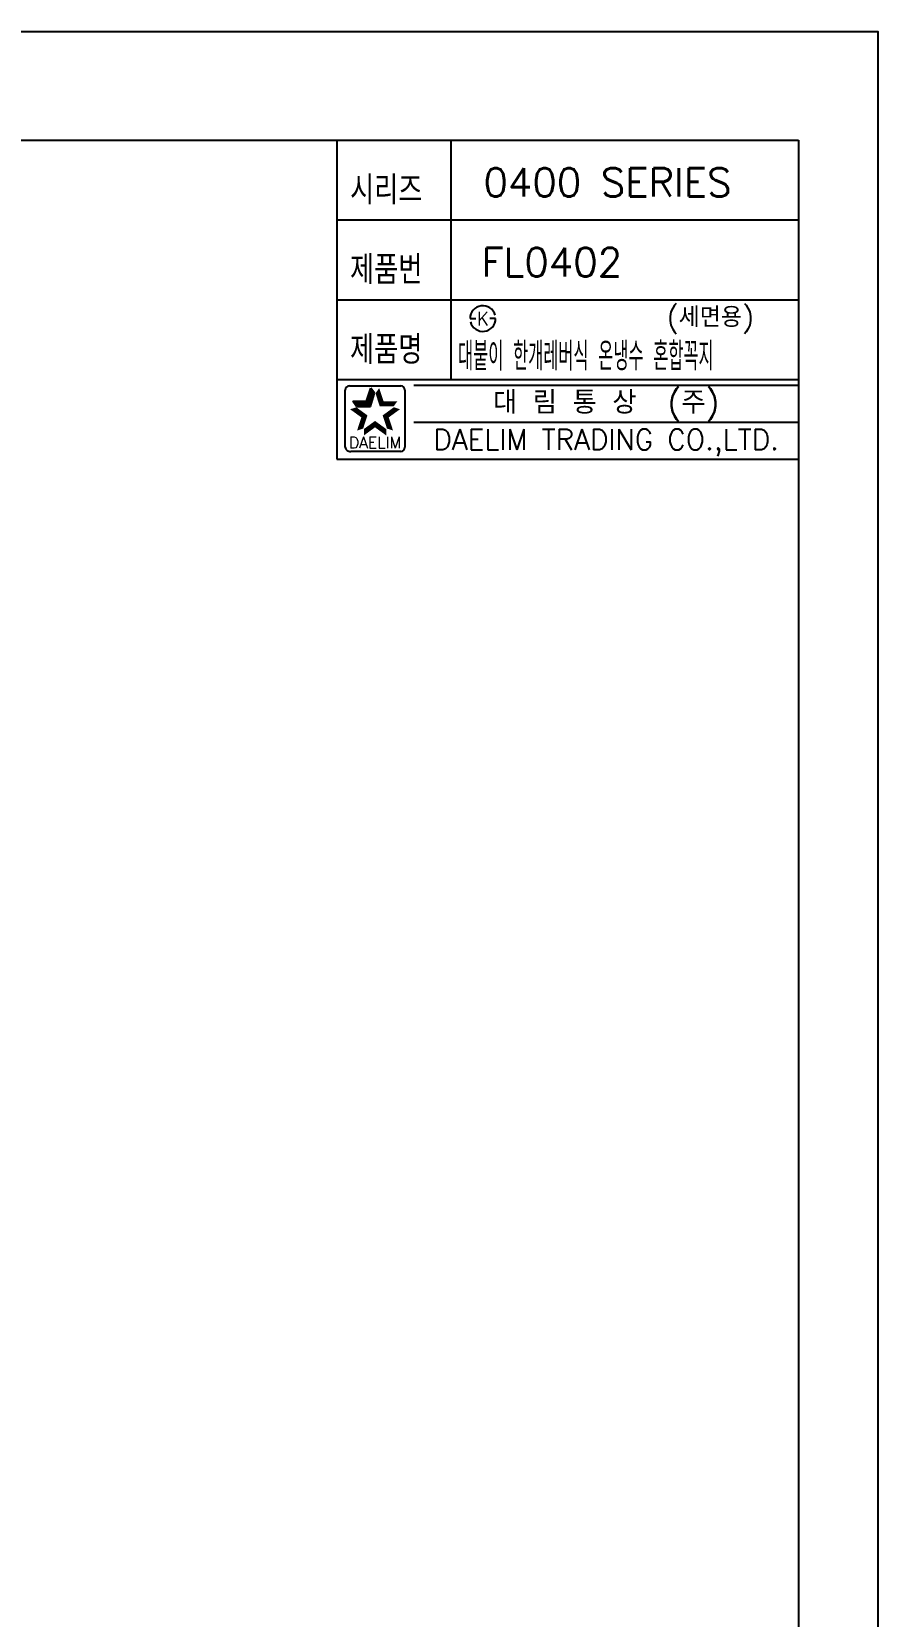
# Model space of a CAD drawing. Extents: x 8180 to 8774, y -5808 to -5388.
# Drawn here: x 8626 to 8774.5, y -5666 to -5388.1 of the extents above; entities that cross this region are included whole.
import ezdxf
from ezdxf.enums import TextEntityAlignment as Align

# ---------------------------------------------------------------- set-up
doc = ezdxf.new("R2010")
doc.units = 0
doc.header["$LTSCALE"] = 7
doc.header["$MEASUREMENT"] = 0
doc.layers.get('0').update_dxf_attribs({"color": 2, "linetype": 'CONTINUOUS'})
doc.layers.add('D', color=2, linetype='CONTINUOUS')
doc.layers.add('TXT', color=4, linetype='CONTINUOUS')
doc.styles.add('GHS', font='ROMANS.shx', dxfattribs={"bigfont": 'GHS.shx'})
doc.styles.add('ROMANS', font='romans', dxfattribs={"bigfont": 'GHS.shx'})

msp = doc.modelspace()

# ---------------------------------------------------------------- linework, layer by layer
at = {"color": 7}
for p, q in [((8679.5, -5407.09), (8679.5, -5463.09)), ((8699.5, -5407.09), (8699.5, -5449.09)), ((8679.5, -5421.09), (8760.5, -5421.09)), ((8679.5, -5435.09), (8760.5, -5435.09)), ((8679.5, -5449.09), (8760.5, -5449.09)), ((8679.5, -5463.09), (8760.5, -5463.09))]:
    msp.add_line(p, q, dxfattribs=at)
at = {"color": 2, "linetype": 'Continuous'}
for p, q in [((8693, -5450.09), (8760.5, -5450.09)), ((8680.97, -5460.95), (8680.97, -5450.95)), ((8681.72, -5450.2), (8690.72, -5450.2)), ((8691.47, -5450.95), (8691.47, -5460.95)), ((8693, -5456.59), (8760.5, -5456.59)), ((8690.72, -5461.7), (8681.97, -5461.7))]:
    msp.add_line(p, q, dxfattribs=at)
at = {"color": 2}
for p, q in [((8682.98, -5453.82), (8682.31, -5452.9)), ((8682.31, -5452.9), (8684.74, -5452.9)), ((8684.74, -5452.9), (8685.49, -5450.6)), ((8685.4, -5453.82), (8686.15, -5451.51)), ((8686.15, -5451.51), (8685.49, -5450.6)), ((8682.98, -5453.82), (8685.4, -5453.82))]:
    msp.add_line(p, q, dxfattribs=at)
at = {"linetype": 'Continuous'}
msp.add_lwpolyline([(8180.5, -5808.09), (8774.5, -5808.09), (8774.5, -5388.09), (8180.5, -5388.09)], close=True, dxfattribs=at)
at = {"color": 2, "linetype": 'Continuous'}
for centre, radius, start, end in [((8681.72, -5450.95), 0.75, 90, 180), ((8690.72, -5450.95), 0.75, 0, 90), ((8681.85, -5460.83), 0.884, 188.1301, 278.1301), ((8690.72, -5460.95), 0.75, 270, 0)]:
    msp.add_arc(centre, radius, start, end, dxfattribs=at)
at = {"color": 2}
for points in [[(8682.31, -5452.9), (8682.98, -5453.82), (8684.74, -5452.9), (8685.4, -5453.82)], [(8684.74, -5452.9), (8685.4, -5453.82), (8685.49, -5450.6), (8686.15, -5451.51)], [(8686.96, -5450.6), (8686.3, -5451.51), (8687.71, -5452.9), (8687.05, -5453.82)], [(8687.71, -5452.9), (8687.05, -5453.82), (8690.14, -5452.9), (8689.47, -5453.82)], [(8683.82, -5455.73), (8684.89, -5455.38), (8681.85, -5454.31), (8682.93, -5453.96)], [(8683.07, -5458.04), (8684.14, -5457.69), (8683.82, -5455.73), (8684.89, -5455.38)], [(8690.59, -5454.31), (8689.52, -5453.96), (8688.63, -5455.73), (8687.56, -5455.38)], [(8688.63, -5455.73), (8687.56, -5455.38), (8689.38, -5458.04), (8688.31, -5457.69)], [(8686.22, -5457.48), (8686.22, -5456.35), (8684.26, -5458.91), (8684.26, -5457.78)], [(8688.19, -5458.91), (8688.19, -5457.78), (8686.22, -5457.48), (8686.22, -5456.35)]]:
    msp.add_solid(points, dxfattribs=at)
at = {"layer": 'D'}
for p, q in [((8702.88, -5438.4), (8703.38, -5438.4)), ((8703.38, -5438.4), (8703.88, -5438.4)), ((8706.88, -5438.4), (8706.38, -5438.4)), ((8707.38, -5438.4), (8706.88, -5438.4))]:
    msp.add_line(p, q, dxfattribs=at)
for start, end in [(15, 180), (195, 0)]:
    msp.add_arc((8705.13, -5438.4), 2.25, start, end, dxfattribs=at)
at = {"layer": 'TXT', "color": 4}
for p, q in [((8206.5, -5407.09), (8760.5, -5407.09)), ((8760.5, -5407.09), (8760.5, -5797.09))]:
    msp.add_line(p, q, dxfattribs=at)

# ---------------------------------------------------------------- texts
at = {"color": 7, "style": 'GHS'}
for s, p in [('0400 SERIES', (8727, -5414.51)), ('FL0402', (8717.24, -5428.51))]:
    msp.add_text(s, height=5, dxfattribs=at).set_placement(p, align=Align.MIDDLE)
at = {"style": 'GHS'}
msp.add_text('(세면용)', height=3.5, dxfattribs=at).set_placement((8737.38, -5439.9))
at = {"style": 'GHS', "width": 0.5}
msp.add_text('대붙이 한개레버식 온냉수 혼합꼭지', height=5, dxfattribs=at).set_placement((8700.79, -5447.52))
at = {"color": 7, "linetype": 'Continuous'}
for s, height, style, p in [('대 림 통 상  (주)', 4, 'GHS', (8726.76, -5453.39)), ('DAELIM TRADING CO.,LTD.', 3.6, 'ROMANS', (8726.76, -5460.16))]:
    msp.add_text(s, height=height, dxfattribs=dict(at, style=style)).set_placement(p, align=Align.MIDDLE)
at = {"color": 2, "linetype": 'Continuous', "style": 'ROMANS'}
msp.add_text('DAELIM', height=2, dxfattribs=at).set_placement((8686.22, -5461.15), align=Align.CENTER)
at = {"layer": 'D', "style": 'GHS', "width": 0.8}
for s, p in [('시리즈', (8681.84, -5418.36)), ('제품번', (8681.84, -5432.36)), ('제품명', (8681.84, -5446.36))]:
    msp.add_text(s, height=5, dxfattribs=at).set_placement(p)
at = {"layer": 'D', "style": 'GHS'}
msp.add_text('K', height=2.39, dxfattribs=at).set_placement((8705.13, -5438.4), align=Align.MIDDLE)

doc.saveas('drawing.dxf')
